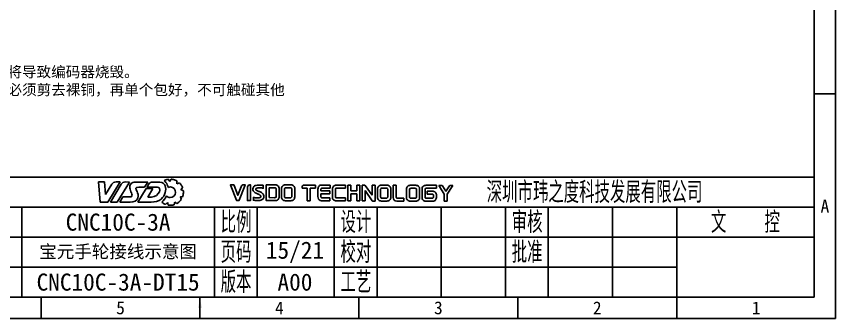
# Model space of a CAD drawing. Header units: millimetres. Extents: x 547 to 2149, y 622 to 1790.
# Drawn here: x 1956.3 to 2147.7, y 1102.4 to 1173 of the extents above; entities that cross this region are included whole.
import ezdxf

# ---------------------------------------------------------------- set-up
doc = ezdxf.new("R2010")
doc.units = ezdxf.units.MM
for name, color, linetype in [('中文标注', 3, 'Continuous'), ('仅图框使用', 7, 'Continuous'), ('文字标注特殊', 2, 'Continuous'), ('英文数字标注', 3, 'Continuous')]:
    doc.layers.add(name, color=color, linetype=linetype)
doc.styles.get("Standard").update_dxf_attribs({"font": 'txt', "bigfont": 'gbcbig.shx'})
doc.styles.add('宋体', font='')
doc.styles.get('宋体').set_extended_font_data('宋体')
doc.dimstyles.new('ISO-25', dxfattribs={"dimtxt": 2.5, "dimasz": 2.5, "dimexe": 1.25, "dimexo": 0.625, "dimtad": 1, "dimtxsty": 'Standard', "dimcen": 2.5, "dimadec": 0, "dimazin": 0, "dimtfac": 1, "dimtmove": 0, "dimatfit": 3, "dimfxl": 0, "dimarcsym": 0})

# ---------------------------------------------------------------- blocks, each defined once
blk = doc.blocks.new('Logo-pic')
at = {"layer": '仅图框使用', "color": 4}
for points in [[(1.39, 0), (1.39, 0), (0, 0), (0, 0)], [(0, 0), (0, 0), (0.42, -4.7), (0.42, -4.7)], [(15.35, 0.28), (15.42, 0.32), (15.49, 0.35), (15.57, 0.38)], [(16.08, -0.66), (15.92, -0.31), (15.66, 0), (15.35, 0.28)], [(15.57, 0.38), (15.69, 0.44), (15.83, 0.49), (15.99, 0.54)], [(15.99, 0.54), (15.99, 0.54), (16.28, 0.62), (16.28, 0.62)], [(16.28, 0.62), (16.28, 0.62), (16.46, 0.38), (16.46, 0.38)], [(16.46, 0.38), (16.46, 0.38), (16.69, 0.09), (16.69, 0.09)], [(16.69, 0.09), (16.69, 0.09), (16.85, 0.39), (16.85, 0.39)], [(16.85, 0.39), (16.85, 0.39), (17, 0.65), (17, 0.65)], [(17, 0.65), (17.24, 0.64), (17.5, 0.58), (17.73, 0.5)], [(17.73, 0.5), (17.86, 0.46), (18, 0.4), (18.12, 0.34)], [(18.12, 0.34), (18.12, 0.34), (18.38, 0.2), (18.38, 0.2)], [(18.38, 0.2), (18.38, 0.2), (18.35, -0.09), (18.35, -0.09)], [(1.66, -2.95), (1.66, -2.95), (1.39, 0), (1.39, 0)], [(3.14, -0.56), (3.14, -0.56), (1.66, -2.95), (1.66, -2.95)], [(2.21, -4.71), (2.21, -4.71), (5.1, -0.01), (5.1, -0.01)], [(5.31, -0.56), (5.31, -0.56), (2.78, -4.71), (2.78, -4.71)], [(4.11, -0.01), (3.65, -0.01), (3.39, -0.16), (3.14, -0.56)], [(5.1, -0.01), (5.1, -0.01), (4.11, -0.01), (4.11, -0.01)], [(4.4, -4.71), (4.4, -4.71), (7.29, -0.02), (7.29, -0.02)], [(6.29, -0.01), (5.83, -0.01), (5.59, -0.13), (5.31, -0.56)], [(7.28, -0.02), (7.28, -0.02), (6.29, -0.01), (6.29, -0.01)], [(7.5, -0.58), (7.03, -1.34), (7.55, -2.13), (7.8, -2.82)], [(7.29, -0.02), (7.29, -0.02), (7.28, -0.02), (7.28, -0.02)], [(8.69, -0.02), (8.19, -0.02), (7.78, -0.12), (7.5, -0.58)], [(9.03, -2.23), (8.76, -1.63), (8.45, -1.19), (9.46, -1.23)], [(11.52, -0.03), (11.52, -0.03), (8.69, -0.02), (8.69, -0.02)], [(9.2, -4.73), (9.2, -4.73), (11.13, -1.56), (11.13, -1.56)], [(9.46, -1.23), (9.46, -1.23), (10.78, -1.23), (10.78, -1.23)], [(10.78, -1.23), (10.78, -1.23), (11.52, -0.03), (11.52, -0.03)], [(11.13, -1.56), (11.13, -1.56), (12.74, -1.57), (12.74, -1.57)], [(11.33, -1.23), (11.44, -1.05), (11.61, -0.77), (11.73, -0.58)], [(13.78, -1.23), (13.78, -1.23), (11.33, -1.23), (11.33, -1.23)], [(12.74, -1.57), (12.74, -1.57), (11.53, -3.53), (11.53, -3.53)], [(11.73, -0.58), (12.03, -0.12), (12.3, -0.03), (12.71, -0.03)], [(12.71, -0.03), (12.71, -0.03), (14.35, -0.03), (14.35, -0.03)], [(14.24, -2.29), (14.45, -1.75), (14.3, -1.24), (13.78, -1.23)], [(14.35, -0.03), (15.01, -0.04), (15.38, -0.46), (15.59, -0.95)], [(15.59, -0.95), (15.97, -1.85), (15.54, -3.19), (14.68, -3.99)], [(16.26, -1.28), (16.23, -1.07), (16.17, -0.86), (16.08, -0.66)], [(16.85, -1.16), (16.64, -1.16), (16.44, -1.2), (16.26, -1.28)], [(18.03, -2.46), (18.06, -1.77), (17.53, -1.2), (16.85, -1.16)], [(18.35, -0.09), (18.35, -0.09), (18.33, -0.41), (18.33, -0.41)], [(18.33, -0.41), (18.48, -0.36), (18.63, -0.3), (18.67, -0.29)], [(18.67, -0.29), (18.67, -0.29), (18.94, -0.22), (18.94, -0.22)], [(18.94, -0.22), (19.09, -0.37), (19.24, -0.55), (19.36, -0.74)], [(19.48, -1.56), (19.48, -1.56), (19.25, -1.82), (19.25, -1.82)], [(19.25, -1.82), (19.27, -1.83), (19.29, -1.84), (19.57, -1.95)], [(19.36, -0.74), (19.42, -0.84), (19.49, -0.95), (19.55, -1.07)], [(19.67, -1.34), (19.67, -1.34), (19.48, -1.56), (19.48, -1.56)], [(19.55, -1.07), (19.55, -1.07), (19.61, -1.19), (19.61, -1.19)], [(19.61, -1.19), (19.63, -1.24), (19.65, -1.29), (19.67, -1.34)], [(5.7, -3.51), (5.7, -3.51), (4.96, -4.72), (4.96, -4.72)], [(6.79, -3.52), (6.79, -3.52), (5.7, -3.51), (5.7, -3.51)], [(7.36, -3.52), (7.36, -3.52), (6.79, -3.52), (6.79, -3.52)], [(7.8, -2.82), (7.92, -3.14), (7.91, -3.51), (7.36, -3.52)], [(7.42, -4.73), (8.35, -4.73), (9.03, -4.45), (9.21, -3.7)], [(9.21, -3.7), (9.35, -3.15), (9.22, -2.68), (9.03, -2.23)], [(11.53, -3.53), (11.53, -3.53), (12.01, -3.53), (12.01, -3.53)], [(12.01, -3.53), (12.01, -3.53), (12.28, -3.53), (12.28, -3.53)], [(12.28, -3.53), (12.28, -3.53), (12.36, -3.53), (12.36, -3.53)], [(12.36, -3.53), (13.34, -3.53), (14.01, -2.89), (14.24, -2.29)], [(14.77, -4.69), (15.24, -4.34), (15.64, -3.84), (15.92, -3.28)], [(15.92, -3.28), (16.13, -3.49), (16.42, -3.62), (16.74, -3.64)], [(16.74, -3.64), (17.42, -3.67), (18, -3.14), (18.03, -2.46)], [(19.38, -3.49), (19.27, -3.51), (19.17, -3.52), (19.07, -3.53)], [(19.07, -3.53), (19.13, -3.61), (19.18, -3.69), (19.24, -3.79)], [(19.24, -3.79), (19.24, -3.79), (19.38, -4.03), (19.38, -4.03)], [(19.67, -3.46), (19.67, -3.46), (19.38, -3.49), (19.38, -3.49)], [(19.57, -1.95), (19.57, -1.95), (19.84, -2.05), (19.84, -2.05)], [(19.83, -2.75), (19.81, -2.99), (19.75, -3.23), (19.67, -3.46)], [(19.84, -2.05), (19.84, -2.12), (19.85, -2.18), (19.85, -2.25)], [(0.42, -4.7), (0.42, -4.7), (2.21, -4.71), (2.21, -4.71)], [(2.78, -4.71), (2.78, -4.71), (4.4, -4.71), (4.4, -4.71)], [(4.96, -4.72), (4.96, -4.72), (6.17, -4.73), (6.17, -4.73)], [(6.17, -4.73), (6.17, -4.73), (7.42, -4.73), (7.42, -4.73)], [(10.29, -4.74), (10.29, -4.74), (9.2, -4.73), (9.2, -4.73)], [(12.31, -4.74), (12.31, -4.74), (10.29, -4.74), (10.29, -4.74)], [(14.68, -3.99), (14.07, -4.56), (13.13, -4.68), (12.31, -4.74)], [(15.06, -4.92), (14.97, -4.86), (14.88, -4.78), (14.77, -4.69)], [(15.37, -5.11), (15.27, -5.05), (15.16, -4.99), (15.06, -4.92)], [(15.5, -5.18), (15.5, -5.18), (15.37, -5.11), (15.37, -5.11)], [(15.68, -5.25), (15.62, -5.23), (15.56, -5.2), (15.5, -5.18)], [(15.88, -5.05), (15.88, -5.05), (15.66, -5.25), (15.66, -5.25)], [(15.66, -5.25), (15.66, -5.25), (15.68, -5.25), (15.68, -5.25)], [(16.12, -4.83), (16.12, -4.83), (15.88, -5.05), (15.88, -5.05)], [(16.21, -5.14), (16.19, -5.07), (16.16, -4.95), (16.12, -4.83)], [(16.3, -5.42), (16.3, -5.42), (16.21, -5.14), (16.21, -5.14)], [(16.61, -5.45), (16.51, -5.45), (16.4, -5.44), (16.3, -5.42)], [(16.98, -5.45), (16.85, -5.46), (16.73, -5.46), (16.61, -5.45)], [(17.38, -5.41), (17.23, -5.43), (17.1, -5.44), (16.98, -5.45)], [(17.7, -5.33), (17.6, -5.36), (17.49, -5.38), (17.38, -5.41)], [(17.76, -5.07), (17.76, -5.07), (17.7, -5.33), (17.7, -5.33)], [(17.7, -5.33), (17.7, -5.33), (17.7, -5.33), (17.7, -5.33)], [(17.83, -4.7), (17.81, -4.83), (17.79, -4.96), (17.76, -5.07)], [(18.1, -4.89), (18.02, -4.84), (17.93, -4.77), (17.83, -4.7)], [(18.34, -5.04), (18.34, -5.04), (18.1, -4.89), (18.1, -4.89)], [(18.61, -4.87), (18.52, -4.93), (18.43, -4.99), (18.34, -5.04)], [(18.64, -4.84), (18.63, -4.85), (18.62, -4.86), (18.61, -4.87)], [(19.17, -4.34), (19.01, -4.52), (18.83, -4.68), (18.64, -4.84)], [(19.38, -4.03), (19.32, -4.14), (19.24, -4.24), (19.17, -4.34)]]:
    blk.add_open_spline(points, degree=3, dxfattribs=at)
blk.add_open_spline([(19.85, -2.25), (19.85, -2.3), (19.85, -2.35), (19.85, -2.41), (19.85, -2.41), (19.85, -2.52), (19.85, -2.64), (19.83, -2.75)], degree=3, knots=[0.25423729, 0.25423729, 0.25423729, 0.25423729, 0.27118644, 0.27118644, 0.27118644, 0.27118644, 0.28813559, 0.28813559, 0.28813559, 0.28813559], dxfattribs=at)
blk = doc.blocks.new('Logo-Eng')
at = {"layer": '仅图框使用', "color": 4}
for points, knots in [([(-0.44, -1.42), (-0.44, -1.42), (-1.75, 1.92), (-1.75, 1.92), (-1.75, 1.92), (-1.75, 1.92), (-1.84, 2.14), (-1.84, 2.14), (-1.84, 2.14), (-1.84, 2.14), (-1.6, 2.14), (-1.6, 2.14), (-1.6, 2.14), (-1.6, 2.14), (-1.14, 2.14), (-1.14, 2.14), (-1.14, 2.14), (-1.14, 2.14), (-1.02, 2.14), (-1.02, 2.14), (-1.02, 2.14), (-1.02, 2.14), (-0.98, 2.03), (-0.98, 2.03), (-0.98, 2.03), (-0.98, 2.03), (-0.15, -0.28), (-0.15, -0.28), (-0.15, -0.28), (-0.15, -0.28), (-0.15, -0.28), (-0.15, -0.28), (-0.15, -0.28), (-0.14, -0.29), (-0.14, -0.3), (-0.13, -0.31), (-0.13, -0.31), (-0.13, -0.31), (-0.13, -0.31), (-0.13, -0.31), (-0.13, -0.31), (-0.13, -0.31), (-0.13, -0.31), (-0.12, -0.31), (-0.12, -0.31), (-0.12, -0.3), (-0.11, -0.29), (-0.11, -0.28), (-0.11, -0.28), (-0.11, -0.28), (-0.11, -0.28), (-0.11, -0.28), (-0.11, -0.28), (-0.11, -0.28), (0.64, 1.69), (0.64, 1.69), (0.64, 1.69), (0.82, 2.14), (0.9, 2.14), (1.3, 2.13), (1.3, 2.13), (1.3, 2.13), (1.36, 2.13), (1.36, 2.13), (1.36, 2.13), (1.36, 2.13), (1.6, 2.13), (1.6, 2.13), (1.6, 2.13), (1.6, 2.13), (1.51, 1.91), (1.51, 1.91), (1.51, 1.91), (1.51, 1.91), (0.17, -1.42), (0.17, -1.42), (0.17, -1.42), (0.17, -1.42), (0.13, -1.52), (0.13, -1.52), (0.13, -1.52), (0.13, -1.52), (0.02, -1.52), (0.02, -1.52), (0.02, -1.52), (0.02, -1.52), (-0.29, -1.52), (-0.29, -1.52), (-0.29, -1.52), (-0.29, -1.52), (-0.4, -1.52), (-0.4, -1.52), (-0.4, -1.52), (-0.4, -1.52), (-0.44, -1.42), (-0.44, -1.42)], [0, 0, 0, 0, 0.041667, 0.041667, 0.041667, 0.041667, 0.083333, 0.083333, 0.083333, 0.083333, 0.125, 0.125, 0.125, 0.125, 0.166667, 0.166667, 0.166667, 0.166667, 0.208333, 0.208333, 0.208333, 0.208333, 0.25, 0.25, 0.25, 0.25, 0.291667, 0.291667, 0.291667, 0.291667, 0.333333, 0.333333, 0.333333, 0.333333, 0.375, 0.375, 0.375, 0.375, 0.416667, 0.416667, 0.416667, 0.416667, 0.458333, 0.458333, 0.458333, 0.458333, 0.5, 0.5, 0.5, 0.5, 0.541667, 0.541667, 0.541667, 0.541667, 0.583333, 0.583333, 0.583333, 0.583333, 0.625, 0.625, 0.625, 0.625, 0.666667, 0.666667, 0.666667, 0.666667, 0.708333, 0.708333, 0.708333, 0.708333, 0.75, 0.75, 0.75, 0.75, 0.791667, 0.791667, 0.791667, 0.791667, 0.833333, 0.833333, 0.833333, 0.833333, 0.875, 0.875, 0.875, 0.875, 0.916667, 0.916667, 0.916667, 0.916667, 0.958333, 0.958333, 0.958333, 0.958333, 1, 1, 1, 1]), ([(2.85, 1.96), (2.85, 1.96), (2.84, -1.36), (2.84, -1.36), (2.84, -1.36), (2.84, -1.36), (2.84, -1.53), (2.84, -1.53), (2.84, -1.53), (2.84, -1.53), (2.68, -1.53), (2.68, -1.53), (2.68, -1.53), (2.68, -1.53), (2.29, -1.53), (2.29, -1.53), (2.29, -1.53), (2.29, -1.53), (2.13, -1.52), (2.13, -1.52), (2.13, -1.52), (2.13, -1.52), (2.13, -1.36), (2.13, -1.36), (2.13, -1.36), (2.13, -1.36), (2.14, 1.62), (2.14, 1.62), (2.14, 1.62), (2.14, 1.8), (2.2, 1.93), (2.3, 2.01), (2.3, 2.01), (2.4, 2.09), (2.53, 2.13), (2.68, 2.13), (2.68, 2.13), (2.68, 2.13), (2.85, 2.13), (2.85, 2.13), (2.85, 2.13), (2.85, 2.13), (2.85, 1.96), (2.85, 1.96)], [0, 0, 0, 0, 0.090909, 0.090909, 0.090909, 0.090909, 0.181818, 0.181818, 0.181818, 0.181818, 0.272727, 0.272727, 0.272727, 0.272727, 0.363636, 0.363636, 0.363636, 0.363636, 0.454545, 0.454545, 0.454545, 0.454545, 0.545455, 0.545455, 0.545455, 0.545455, 0.636364, 0.636364, 0.636364, 0.636364, 0.727273, 0.727273, 0.727273, 0.727273, 0.818182, 0.818182, 0.818182, 0.818182, 0.909091, 0.909091, 0.909091, 0.909091, 1, 1, 1, 1]), ([(5.48, 2.07), (5.56, 2.06), (5.63, 2.05), (5.68, 2.05), (5.68, 2.05), (5.68, 2.05), (5.82, 2.03), (5.82, 2.03), (5.82, 2.03), (5.82, 2.03), (5.82, 1.89), (5.82, 1.89), (5.82, 1.89), (5.82, 1.89), (5.82, 1.56), (5.82, 1.56), (5.82, 1.56), (5.82, 1.56), (5.82, 1.37), (5.82, 1.37), (5.82, 1.37), (5.82, 1.37), (5.64, 1.4), (5.64, 1.4), (5.64, 1.4), (5.5, 1.42), (5.37, 1.43), (5.22, 1.45), (5.22, 1.45), (5.08, 1.46), (4.94, 1.47), (4.81, 1.47), (4.81, 1.47), (4.64, 1.47), (4.44, 1.46), (4.29, 1.4), (4.29, 1.4), (4.17, 1.36), (4.08, 1.28), (4.07, 1.14), (4.07, 1.14), (4.08, 1.06), (4.13, 1), (4.2, 0.94), (4.2, 0.94), (4.29, 0.87), (4.41, 0.81), (4.51, 0.76), (4.51, 0.76), (4.51, 0.76), (4.51, 0.76), (4.51, 0.76), (4.51, 0.76), (4.63, 0.71), (4.71, 0.67), (4.79, 0.63), (4.79, 0.63), (4.79, 0.63), (4.79, 0.63), (4.79, 0.63), (4.79, 0.63), (4.89, 0.59), (4.98, 0.54), (5.09, 0.49), (5.09, 0.49), (5.19, 0.45), (5.29, 0.4), (5.38, 0.34), (5.38, 0.34), (5.48, 0.28), (5.57, 0.22), (5.66, 0.14), (5.66, 0.14), (5.66, 0.14), (5.66, 0.14), (5.66, 0.14), (5.66, 0.14), (5.75, 0.04), (5.83, -0.07), (5.89, -0.2), (5.89, -0.2), (5.94, -0.32), (5.97, -0.46), (5.97, -0.59), (5.97, -0.59), (5.97, -0.73), (5.93, -0.87), (5.86, -1), (5.86, -1), (5.8, -1.12), (5.7, -1.23), (5.58, -1.3), (5.58, -1.3), (5.37, -1.43), (5.11, -1.49), (4.84, -1.51), (4.84, -1.51), (4.58, -1.54), (4.31, -1.53), (4.08, -1.5), (4.08, -1.5), (4.02, -1.5), (3.95, -1.49), (3.89, -1.48), (3.89, -1.48), (3.82, -1.47), (3.75, -1.46), (3.68, -1.45), (3.68, -1.45), (3.68, -1.45), (3.54, -1.43), (3.54, -1.43), (3.54, -1.43), (3.54, -1.43), (3.54, -1.29), (3.54, -1.29), (3.54, -1.29), (3.54, -1.29), (3.54, -0.98), (3.54, -0.98), (3.54, -0.98), (3.54, -0.98), (3.54, -0.79), (3.54, -0.79), (3.54, -0.79), (3.54, -0.79), (3.73, -0.82), (3.73, -0.82), (3.73, -0.82), (3.86, -0.84), (3.99, -0.86), (4.11, -0.87), (4.11, -0.87), (4.24, -0.88), (4.36, -0.89), (4.49, -0.89), (4.49, -0.89), (4.49, -0.89), (4.49, -0.89), (4.49, -0.89), (4.49, -0.89), (4.6, -0.89), (4.69, -0.88), (4.78, -0.87), (4.78, -0.87), (4.86, -0.87), (4.93, -0.85), (4.99, -0.84), (4.99, -0.84), (5.08, -0.81), (5.17, -0.77), (5.23, -0.71), (5.23, -0.71), (5.26, -0.68), (5.28, -0.64), (5.28, -0.59), (5.28, -0.59), (5.28, -0.59), (5.28, -0.59), (5.28, -0.59), (5.28, -0.59), (5.28, -0.53), (5.27, -0.47), (5.25, -0.42), (5.25, -0.42), (5.22, -0.37), (5.19, -0.33), (5.14, -0.29), (5.14, -0.29), (5.14, -0.29), (5.14, -0.29), (5.14, -0.29), (5.14, -0.29), (5.09, -0.25), (5.03, -0.21), (4.96, -0.17), (4.96, -0.17), (4.89, -0.13), (4.82, -0.1), (4.75, -0.06), (4.75, -0.06), (4.75, -0.06), (4.75, -0.06), (4.75, -0.06), (4.75, -0.06), (4.75, -0.06), (4.71, -0.04), (4.71, -0.04), (4.71, -0.04), (4.64, -0.02), (4.58, 0.01), (4.5, 0.05), (4.5, 0.05), (4.39, 0.1), (4.26, 0.15), (4.13, 0.21), (4.13, 0.21), (4, 0.28), (3.88, 0.35), (3.77, 0.44), (3.77, 0.44), (3.77, 0.44), (3.77, 0.44), (3.77, 0.44), (3.77, 0.44), (3.71, 0.48), (3.66, 0.53), (3.62, 0.58), (3.62, 0.58), (3.57, 0.63), (3.53, 0.68), (3.5, 0.74), (3.5, 0.74), (3.5, 0.74), (3.49, 0.74), (3.49, 0.74), (3.49, 0.74), (3.41, 0.87), (3.38, 1.03), (3.39, 1.18), (3.39, 1.18), (3.4, 1.35), (3.45, 1.52), (3.53, 1.63), (3.53, 1.63), (3.53, 1.63), (3.53, 1.63), (3.53, 1.63), (3.53, 1.63), (3.67, 1.84), (3.89, 1.96), (4.13, 2.03), (4.13, 2.03), (4.36, 2.1), (4.6, 2.11), (4.81, 2.11), (4.81, 2.11), (4.89, 2.11), (4.97, 2.11), (5.05, 2.11), (5.05, 2.11), (5.13, 2.1), (5.21, 2.1), (5.28, 2.09), (5.28, 2.09), (5.34, 2.08), (5.41, 2.08), (5.48, 2.07)], [0, 0, 0, 0, 0.016129, 0.016129, 0.016129, 0.016129, 0.032258, 0.032258, 0.032258, 0.032258, 0.048387, 0.048387, 0.048387, 0.048387, 0.064516, 0.064516, 0.064516, 0.064516, 0.080645, 0.080645, 0.080645, 0.080645, 0.096774, 0.096774, 0.096774, 0.096774, 0.112903, 0.112903, 0.112903, 0.112903, 0.129032, 0.129032, 0.129032, 0.129032, 0.145161, 0.145161, 0.145161, 0.145161, 0.16129, 0.16129, 0.16129, 0.16129, 0.177419, 0.177419, 0.177419, 0.177419, 0.193548, 0.193548, 0.193548, 0.193548, 0.209677, 0.209677, 0.209677, 0.209677, 0.225806, 0.225806, 0.225806, 0.225806, 0.241935, 0.241935, 0.241935, 0.241935, 0.258065, 0.258065, 0.258065, 0.258065, 0.274194, 0.274194, 0.274194, 0.274194, 0.290323, 0.290323, 0.290323, 0.290323, 0.306452, 0.306452, 0.306452, 0.306452, 0.322581, 0.322581, 0.322581, 0.322581, 0.33871, 0.33871, 0.33871, 0.33871, 0.354839, 0.354839, 0.354839, 0.354839, 0.370968, 0.370968, 0.370968, 0.370968, 0.387097, 0.387097, 0.387097, 0.387097, 0.403226, 0.403226, 0.403226, 0.403226, 0.419355, 0.419355, 0.419355, 0.419355, 0.435484, 0.435484, 0.435484, 0.435484, 0.451613, 0.451613, 0.451613, 0.451613, 0.467742, 0.467742, 0.467742, 0.467742, 0.483871, 0.483871, 0.483871, 0.483871, 0.5, 0.5, 0.5, 0.5, 0.516129, 0.516129, 0.516129, 0.516129, 0.532258, 0.532258, 0.532258, 0.532258, 0.548387, 0.548387, 0.548387, 0.548387, 0.564516, 0.564516, 0.564516, 0.564516, 0.580645, 0.580645, 0.580645, 0.580645, 0.596774, 0.596774, 0.596774, 0.596774, 0.612903, 0.612903, 0.612903, 0.612903, 0.629032, 0.629032, 0.629032, 0.629032, 0.645161, 0.645161, 0.645161, 0.645161, 0.66129, 0.66129, 0.66129, 0.66129, 0.677419, 0.677419, 0.677419, 0.677419, 0.693548, 0.693548, 0.693548, 0.693548, 0.709677, 0.709677, 0.709677, 0.709677, 0.725806, 0.725806, 0.725806, 0.725806, 0.741935, 0.741935, 0.741935, 0.741935, 0.758065, 0.758065, 0.758065, 0.758065, 0.774194, 0.774194, 0.774194, 0.774194, 0.790323, 0.790323, 0.790323, 0.790323, 0.806452, 0.806452, 0.806452, 0.806452, 0.822581, 0.822581, 0.822581, 0.822581, 0.83871, 0.83871, 0.83871, 0.83871, 0.854839, 0.854839, 0.854839, 0.854839, 0.870968, 0.870968, 0.870968, 0.870968, 0.887097, 0.887097, 0.887097, 0.887097, 0.903226, 0.903226, 0.903226, 0.903226, 0.919355, 0.919355, 0.919355, 0.919355, 0.935484, 0.935484, 0.935484, 0.935484, 0.951613, 0.951613, 0.951613, 0.951613, 0.967742, 0.967742, 0.967742, 0.967742, 0.983871, 0.983871, 0.983871, 0.983871, 1, 1, 1, 1]), ([(6.51, -1.38), (6.51, -1.38), (6.52, 1.97), (6.52, 1.97), (6.52, 1.97), (6.52, 1.97), (6.52, 2.14), (6.52, 2.14), (6.52, 2.14), (6.52, 2.14), (6.68, 2.14), (6.68, 2.14), (6.68, 2.14), (6.68, 2.14), (8.65, 2.13), (8.65, 2.13), (8.65, 2.13), (8.78, 2.13), (8.9, 2.11), (9.01, 2.07), (9.01, 2.07), (9.12, 2.02), (9.22, 1.96), (9.31, 1.87), (9.31, 1.87), (9.31, 1.87), (9.31, 1.87), (9.31, 1.87), (9.31, 1.87), (9.4, 1.79), (9.46, 1.69), (9.5, 1.57), (9.5, 1.57), (9.54, 1.46), (9.56, 1.34), (9.56, 1.21), (9.56, 1.21), (9.56, 1.21), (9.56, -0.55), (9.56, -0.55), (9.56, -0.55), (9.56, -0.71), (9.54, -0.84), (9.5, -0.96), (9.5, -0.96), (9.45, -1.09), (9.39, -1.2), (9.3, -1.29), (9.3, -1.29), (9.3, -1.29), (9.3, -1.29), (9.3, -1.29), (9.3, -1.29), (9.26, -1.33), (9.22, -1.36), (9.17, -1.39), (9.17, -1.39), (9.17, -1.39), (9.17, -1.39), (9.17, -1.39), (9.17, -1.39), (9.12, -1.43), (9.07, -1.45), (9.01, -1.48), (9.01, -1.48), (9.01, -1.48), (9.01, -1.48), (9.01, -1.48), (9.01, -1.48), (8.96, -1.5), (8.92, -1.52), (8.87, -1.53), (8.87, -1.53), (8.87, -1.53), (8.87, -1.53), (8.87, -1.53), (8.87, -1.53), (8.82, -1.54), (8.77, -1.54), (8.73, -1.54), (8.73, -1.54), (8.73, -1.54), (6.67, -1.54), (6.67, -1.54), (6.67, -1.54), (6.67, -1.54), (6.51, -1.54), (6.51, -1.54), (6.51, -1.54), (6.51, -1.54), (6.51, -1.38), (6.51, -1.38)], [0, 0, 0, 0, 0.043478, 0.043478, 0.043478, 0.043478, 0.086957, 0.086957, 0.086957, 0.086957, 0.130435, 0.130435, 0.130435, 0.130435, 0.173913, 0.173913, 0.173913, 0.173913, 0.217391, 0.217391, 0.217391, 0.217391, 0.26087, 0.26087, 0.26087, 0.26087, 0.304348, 0.304348, 0.304348, 0.304348, 0.347826, 0.347826, 0.347826, 0.347826, 0.391304, 0.391304, 0.391304, 0.391304, 0.434783, 0.434783, 0.434783, 0.434783, 0.478261, 0.478261, 0.478261, 0.478261, 0.521739, 0.521739, 0.521739, 0.521739, 0.565217, 0.565217, 0.565217, 0.565217, 0.608696, 0.608696, 0.608696, 0.608696, 0.652174, 0.652174, 0.652174, 0.652174, 0.695652, 0.695652, 0.695652, 0.695652, 0.73913, 0.73913, 0.73913, 0.73913, 0.782609, 0.782609, 0.782609, 0.782609, 0.826087, 0.826087, 0.826087, 0.826087, 0.869565, 0.869565, 0.869565, 0.869565, 0.913043, 0.913043, 0.913043, 0.913043, 0.956522, 0.956522, 0.956522, 0.956522, 1, 1, 1, 1]), ([(10.1, -0.67), (10.1, -0.67), (10.1, 1.24), (10.1, 1.24), (10.1, 1.24), (10.1, 1.36), (10.12, 1.48), (10.16, 1.58), (10.16, 1.58), (10.2, 1.69), (10.26, 1.79), (10.34, 1.87), (10.34, 1.87), (10.34, 1.87), (10.34, 1.87), (10.34, 1.87), (10.34, 1.87), (10.42, 1.96), (10.52, 2.02), (10.64, 2.07), (10.64, 2.07), (10.75, 2.11), (10.87, 2.13), (11.01, 2.13), (11.01, 2.13), (11.01, 2.13), (12.28, 2.13), (12.28, 2.13), (12.28, 2.13), (12.42, 2.13), (12.54, 2.11), (12.65, 2.06), (12.65, 2.06), (12.76, 2.02), (12.86, 1.95), (12.95, 1.86), (12.95, 1.86), (13.02, 1.78), (13.08, 1.68), (13.12, 1.58), (13.12, 1.58), (13.16, 1.47), (13.18, 1.36), (13.18, 1.23), (13.18, 1.23), (13.18, 1.23), (13.17, -0.68), (13.17, -0.68), (13.17, -0.68), (13.17, -0.8), (13.15, -0.92), (13.12, -1.02), (13.12, -1.02), (13.08, -1.12), (13.02, -1.22), (12.94, -1.3), (12.94, -1.3), (12.85, -1.39), (12.75, -1.45), (12.64, -1.5), (12.64, -1.5), (12.53, -1.54), (12.41, -1.56), (12.27, -1.56), (12.27, -1.56), (12.27, -1.56), (11, -1.56), (11, -1.56), (11, -1.56), (10.87, -1.56), (10.74, -1.54), (10.63, -1.49), (10.63, -1.49), (10.52, -1.45), (10.42, -1.38), (10.33, -1.29), (10.33, -1.29), (10.33, -1.29), (10.33, -1.29), (10.33, -1.29), (10.33, -1.29), (10.25, -1.21), (10.19, -1.12), (10.15, -1.01), (10.15, -1.01), (10.11, -0.91), (10.1, -0.8), (10.1, -0.67)], [0, 0, 0, 0, 0.045455, 0.045455, 0.045455, 0.045455, 0.090909, 0.090909, 0.090909, 0.090909, 0.136364, 0.136364, 0.136364, 0.136364, 0.181818, 0.181818, 0.181818, 0.181818, 0.227273, 0.227273, 0.227273, 0.227273, 0.272727, 0.272727, 0.272727, 0.272727, 0.318182, 0.318182, 0.318182, 0.318182, 0.363636, 0.363636, 0.363636, 0.363636, 0.409091, 0.409091, 0.409091, 0.409091, 0.454545, 0.454545, 0.454545, 0.454545, 0.5, 0.5, 0.5, 0.5, 0.545455, 0.545455, 0.545455, 0.545455, 0.590909, 0.590909, 0.590909, 0.590909, 0.636364, 0.636364, 0.636364, 0.636364, 0.681818, 0.681818, 0.681818, 0.681818, 0.727273, 0.727273, 0.727273, 0.727273, 0.772727, 0.772727, 0.772727, 0.772727, 0.818182, 0.818182, 0.818182, 0.818182, 0.863636, 0.863636, 0.863636, 0.863636, 0.909091, 0.909091, 0.909091, 0.909091, 0.954545, 0.954545, 0.954545, 0.954545, 1, 1, 1, 1]), ([(7.22, -0.84), (7.22, -0.84), (8.48, -0.85), (8.48, -0.85), (8.48, -0.85), (8.59, -0.85), (8.7, -0.83), (8.77, -0.77), (8.77, -0.77), (8.82, -0.73), (8.85, -0.66), (8.85, -0.55), (8.85, -0.55), (8.85, -0.55), (8.85, 1.12), (8.85, 1.12), (8.85, 1.12), (8.85, 1.27), (8.83, 1.35), (8.79, 1.39), (8.79, 1.39), (8.75, 1.43), (8.67, 1.44), (8.55, 1.44), (8.55, 1.44), (8.55, 1.44), (7.23, 1.45), (7.23, 1.45), (7.23, 1.45), (7.23, 1.45), (7.22, -0.84), (7.22, -0.84)], [0, 0, 0, 0, 0.125, 0.125, 0.125, 0.125, 0.25, 0.25, 0.25, 0.25, 0.375, 0.375, 0.375, 0.375, 0.5, 0.5, 0.5, 0.5, 0.625, 0.625, 0.625, 0.625, 0.75, 0.75, 0.75, 0.75, 0.875, 0.875, 0.875, 0.875, 1, 1, 1, 1]), ([(11.16, -0.89), (11.16, -0.89), (12.07, -0.9), (12.07, -0.9), (12.07, -0.9), (12.18, -0.9), (12.3, -0.87), (12.38, -0.8), (12.38, -0.8), (12.43, -0.76), (12.47, -0.7), (12.47, -0.62), (12.47, -0.62), (12.47, -0.62), (12.47, 1.19), (12.47, 1.19), (12.47, 1.19), (12.47, 1.26), (12.45, 1.32), (12.39, 1.36), (12.39, 1.36), (12.33, 1.41), (12.23, 1.43), (12.09, 1.43), (12.09, 1.43), (12.09, 1.43), (11.19, 1.44), (11.19, 1.44), (11.19, 1.44), (11.06, 1.44), (10.96, 1.41), (10.89, 1.36), (10.89, 1.36), (10.83, 1.32), (10.8, 1.26), (10.8, 1.19), (10.8, 1.19), (10.8, 1.19), (10.8, -0.62), (10.8, -0.62), (10.8, -0.62), (10.8, -0.68), (10.83, -0.75), (10.9, -0.81), (10.9, -0.81), (10.96, -0.86), (11.05, -0.89), (11.16, -0.89)], [0, 0, 0, 0, 0.083333, 0.083333, 0.083333, 0.083333, 0.166667, 0.166667, 0.166667, 0.166667, 0.25, 0.25, 0.25, 0.25, 0.333333, 0.333333, 0.333333, 0.333333, 0.416667, 0.416667, 0.416667, 0.416667, 0.5, 0.5, 0.5, 0.5, 0.583333, 0.583333, 0.583333, 0.583333, 0.666667, 0.666667, 0.666667, 0.666667, 0.75, 0.75, 0.75, 0.75, 0.833333, 0.833333, 0.833333, 0.833333, 0.916667, 0.916667, 0.916667, 0.916667, 1, 1, 1, 1]), ([(18.72, -1.16), (18.64, -1.01), (18.6, -0.82), (18.6, -0.59), (18.6, -0.59), (18.6, -0.59), (18.6, 1.15), (18.6, 1.15)], [0.73684211, 0.73684211, 0.73684211, 0.73684211, 0.76315789, 0.76315789, 0.76315789, 0.76315789, 0.78947368, 0.78947368, 0.78947368, 0.78947368]), ([(33.6, -0.97), (33.6, -0.97), (34.51, -0.97), (34.51, -0.97), (34.51, -0.97), (34.61, -0.97), (34.73, -0.94), (34.81, -0.87), (34.81, -0.87), (34.86, -0.83), (34.9, -0.77), (34.9, -0.7), (34.9, -0.7), (34.9, -0.7), (34.9, 1.12), (34.9, 1.12), (34.9, 1.12), (34.9, 1.19), (34.88, 1.25), (34.83, 1.29), (34.83, 1.29), (34.76, 1.33), (34.67, 1.36), (34.53, 1.36), (34.53, 1.36), (34.53, 1.36), (33.62, 1.36), (33.62, 1.36), (33.62, 1.36), (33.49, 1.36), (33.39, 1.33), (33.32, 1.29), (33.32, 1.29), (33.32, 1.29), (33.32, 1.29), (33.32, 1.29), (33.32, 1.29), (33.27, 1.24), (33.24, 1.19), (33.24, 1.12), (33.24, 1.12), (33.24, 1.12), (33.23, -0.69), (33.23, -0.69), (33.23, -0.69), (33.23, -0.75), (33.27, -0.83), (33.33, -0.88), (33.33, -0.88), (33.39, -0.93), (33.48, -0.96), (33.6, -0.97)], [0, 0, 0, 0, 0.076923, 0.076923, 0.076923, 0.076923, 0.153846, 0.153846, 0.153846, 0.153846, 0.230769, 0.230769, 0.230769, 0.230769, 0.307692, 0.307692, 0.307692, 0.307692, 0.384615, 0.384615, 0.384615, 0.384615, 0.461538, 0.461538, 0.461538, 0.461538, 0.538462, 0.538462, 0.538462, 0.538462, 0.615385, 0.615385, 0.615385, 0.615385, 0.692308, 0.692308, 0.692308, 0.692308, 0.769231, 0.769231, 0.769231, 0.769231, 0.846154, 0.846154, 0.846154, 0.846154, 0.923077, 0.923077, 0.923077, 0.923077, 1, 1, 1, 1]), ([(40.34, -0.98), (40.34, -0.98), (41.25, -0.98), (41.25, -0.98), (41.25, -0.98), (41.35, -0.98), (41.47, -0.95), (41.55, -0.89), (41.55, -0.89), (41.6, -0.85), (41.64, -0.79), (41.64, -0.71), (41.64, -0.71), (41.64, -0.71), (41.64, 1.1), (41.64, 1.1), (41.64, 1.1), (41.64, 1.17), (41.62, 1.23), (41.56, 1.27), (41.56, 1.27), (41.5, 1.32), (41.4, 1.35), (41.27, 1.35), (41.27, 1.35), (41.27, 1.35), (40.36, 1.35), (40.36, 1.35), (40.36, 1.35), (40.23, 1.35), (40.13, 1.32), (40.06, 1.27), (40.06, 1.27), (40.06, 1.27), (40.06, 1.27), (40.06, 1.27), (40.06, 1.27), (40.01, 1.23), (39.98, 1.17), (39.98, 1.11), (39.98, 1.11), (39.98, 1.11), (39.97, -0.71), (39.97, -0.71), (39.97, -0.71), (39.97, -0.77), (40, -0.84), (40.07, -0.9), (40.07, -0.9), (40.13, -0.95), (40.22, -0.98), (40.34, -0.98)], [0, 0, 0, 0, 0.076923, 0.076923, 0.076923, 0.076923, 0.153846, 0.153846, 0.153846, 0.153846, 0.230769, 0.230769, 0.230769, 0.230769, 0.307692, 0.307692, 0.307692, 0.307692, 0.384615, 0.384615, 0.384615, 0.384615, 0.461538, 0.461538, 0.461538, 0.461538, 0.538462, 0.538462, 0.538462, 0.538462, 0.615385, 0.615385, 0.615385, 0.615385, 0.692308, 0.692308, 0.692308, 0.692308, 0.769231, 0.769231, 0.769231, 0.769231, 0.846154, 0.846154, 0.846154, 0.846154, 0.923077, 0.923077, 0.923077, 0.923077, 1, 1, 1, 1]), ([(43.15, -1.4), (42.99, -1.23), (42.91, -1), (42.91, -0.74), (42.91, -0.74), (42.91, -0.74), (42.91, 1.14), (42.91, 1.14)], [0.76190476, 0.76190476, 0.76190476, 0.76190476, 0.78571429, 0.78571429, 0.78571429, 0.78571429, 0.80952381, 0.80952381, 0.80952381, 0.80952381])]:
    blk.add_open_spline(points, degree=3, knots=knots, dxfattribs=at)
for points in [[(14.91, 1.57), (14.91, 1.68), (14.94, 1.83), (15.02, 1.94)], [(15.02, 1.94), (15.09, 2.04), (15.2, 2.11), (15.35, 2.11)], [(15.35, 2.11), (15.35, 2.11), (17.88, 2.1), (17.88, 2.1)], [(17.88, 2.1), (17.88, 2.1), (18.04, 2.1), (18.04, 2.1)], [(18.04, 2.1), (18.04, 2.1), (18.04, 1.94), (18.04, 1.94)], [(18.04, 1.94), (18.04, 1.94), (18.04, 1.56), (18.04, 1.56)], [(18.86, 1.85), (18.94, 1.93), (19.04, 2), (19.15, 2.04)], [(19.15, 2.04), (19.25, 2.08), (19.37, 2.1), (19.5, 2.1)], [(19.5, 2.1), (19.5, 2.1), (21.26, 2.1), (21.26, 2.1)], [(21.26, 2.1), (21.26, 2.1), (21.42, 2.09), (21.42, 2.09)], [(21.42, 2.09), (21.42, 2.09), (21.42, 1.93), (21.42, 1.93)], [(21.42, 1.93), (21.42, 1.93), (21.42, 1.56), (21.42, 1.56)], [(22.23, 1.83), (22.32, 1.92), (22.41, 1.98), (22.52, 2.03)], [(22.52, 2.03), (22.62, 2.07), (22.74, 2.09), (22.86, 2.09)], [(22.86, 2.09), (22.86, 2.09), (24.88, 2.09), (24.88, 2.09)], [(24.88, 2.09), (24.88, 2.09), (25.04, 2.09), (25.04, 2.09)], [(25.04, 2.09), (25.04, 2.09), (25.04, 1.93), (25.04, 1.93)], [(25.04, 1.93), (25.04, 1.93), (25.04, 1.55), (25.04, 1.55)], [(25.6, -1.43), (25.6, -1.43), (25.61, 1.92), (25.61, 1.92)], [(25.61, 1.92), (25.61, 1.92), (25.61, 2.09), (25.61, 2.09)], [(25.61, 2.09), (25.61, 2.09), (25.77, 2.09), (25.77, 2.09)], [(25.77, 2.09), (25.77, 2.09), (26.15, 2.09), (26.15, 2.09)], [(26.15, 2.09), (26.15, 2.09), (26.31, 2.09), (26.31, 2.09)], [(26.31, 2.09), (26.31, 2.09), (26.31, 1.92), (26.31, 1.92)], [(26.31, 1.92), (26.31, 1.92), (26.31, 0.74), (26.31, 0.74)], [(27.65, 0.73), (27.65, 0.73), (27.66, 1.92), (27.66, 1.92)], [(27.66, 1.92), (27.66, 1.92), (27.66, 2.08), (27.66, 2.08)], [(27.66, 2.08), (27.66, 2.08), (27.82, 2.08), (27.82, 2.08)], [(27.82, 2.08), (27.82, 2.08), (28.2, 2.08), (28.2, 2.08)], [(28.2, 2.08), (28.2, 2.08), (28.36, 2.08), (28.36, 2.08)], [(28.36, 1.92), (28.36, 1.92), (28.35, -1.44), (28.35, -1.44)], [(28.36, 2.08), (28.36, 2.08), (28.36, 1.92), (28.36, 1.92)], [(28.92, -1.46), (28.92, -1.46), (28.93, 1.93), (28.93, 1.93)], [(28.93, 1.93), (28.93, 1.93), (28.93, 2.09), (28.93, 2.09)], [(28.93, 2.09), (28.93, 2.09), (29.09, 2.09), (29.09, 2.09)], [(29.09, 2.09), (29.09, 2.09), (29.47, 2.09), (29.47, 2.09)], [(29.47, 2.09), (29.47, 2.09), (29.55, 2.09), (29.55, 2.09)], [(29.55, 2.09), (29.55, 2.09), (29.6, 2.02), (29.6, 2.02)], [(29.6, 2.02), (29.6, 2.02), (31.26, -0.25), (31.26, -0.25)], [(31.27, 1.91), (31.27, 1.91), (31.27, 2.07), (31.27, 2.07)], [(31.27, 2.07), (31.27, 2.07), (31.42, 2.07), (31.42, 2.07)], [(31.42, 2.07), (31.42, 2.07), (31.8, 2.08), (31.8, 2.08)], [(31.8, 2.08), (31.8, 2.08), (31.97, 2.09), (31.97, 2.09)], [(31.97, 1.92), (31.97, 1.92), (31.96, -1.47), (31.96, -1.47)], [(31.97, 2.09), (31.97, 2.09), (31.97, 1.92), (31.97, 1.92)], [(32.77, 1.79), (32.86, 1.88), (32.96, 1.95), (33.07, 2)], [(33.07, 2), (33.18, 2.04), (33.31, 2.06), (33.44, 2.06)], [(33.44, 2.06), (33.44, 2.06), (34.71, 2.06), (34.71, 2.06)], [(34.71, 2.06), (34.85, 2.06), (34.97, 2.03), (35.08, 1.99)], [(35.08, 1.99), (35.08, 1.99), (35.08, 1.99), (35.08, 1.99)], [(35.08, 1.99), (35.2, 1.95), (35.3, 1.88), (35.38, 1.79)], [(36.18, 1.89), (36.18, 1.89), (36.18, 2.05), (36.18, 2.05)], [(36.18, 2.05), (36.18, 2.05), (36.34, 2.05), (36.34, 2.05)], [(36.34, 2.05), (36.34, 2.05), (36.72, 2.05), (36.72, 2.05)], [(36.72, 2.05), (36.72, 2.05), (36.88, 2.05), (36.88, 2.05)], [(36.88, 2.05), (36.88, 2.05), (36.88, 1.88), (36.88, 1.88)], [(39.51, 1.78), (39.59, 1.87), (39.7, 1.94), (39.81, 1.98)], [(39.81, 1.98), (39.92, 2.02), (40.05, 2.05), (40.18, 2.04)], [(40.18, 2.04), (40.18, 2.04), (41.45, 2.04), (41.45, 2.04)], [(41.45, 2.04), (41.59, 2.04), (41.71, 2.02), (41.82, 1.97)], [(41.82, 1.97), (41.82, 1.97), (41.82, 1.98), (41.82, 1.98)], [(41.82, 1.98), (41.94, 1.93), (42.03, 1.86), (42.12, 1.77)], [(43.17, 1.79), (43.25, 1.87), (43.36, 1.94), (43.48, 1.98)], [(43.48, 1.98), (43.59, 2.02), (43.72, 2.04), (43.87, 2.04)], [(43.48, 1.98), (43.48, 1.98), (43.48, 1.98), (43.48, 1.98)], [(43.87, 2.04), (43.87, 2.04), (46.11, 2.04), (46.11, 2.04)], [(46.11, 2.04), (46.11, 2.04), (46.28, 2.04), (46.28, 2.04)], [(46.28, 2.04), (46.28, 2.04), (46.28, 1.87), (46.28, 1.87)], [(47, 1.76), (47, 1.76), (46.85, 2.01), (46.85, 2.01)], [(46.85, 2.01), (46.85, 2.01), (47.14, 2.01), (47.14, 2.01)], [(47.14, 2.01), (47.14, 2.01), (47.52, 2.01), (47.52, 2.01)], [(47.52, 2.01), (47.52, 2.01), (47.61, 2.01), (47.61, 2.01)], [(47.61, 2.01), (47.61, 2.01), (47.66, 1.93), (47.66, 1.93)], [(47.66, 1.93), (47.66, 1.93), (48.48, 0.65), (48.48, 0.65)], [(48.71, 1), (48.71, 1), (49.34, 1.93), (49.34, 1.93)], [(49.34, 1.93), (49.34, 1.93), (49.38, 2), (49.38, 2)], [(49.38, 2), (49.38, 2), (49.47, 2), (49.47, 2)], [(49.47, 2), (49.47, 2), (49.85, 2), (49.85, 2)], [(49.85, 2), (49.85, 2), (50.15, 2), (50.15, 2)], [(50.15, 2), (50.15, 2), (49.99, 1.75), (49.99, 1.75)], [(14.91, 1.41), (14.91, 1.41), (14.91, 1.57), (14.91, 1.57)], [(15.07, 1.41), (15.07, 1.41), (14.91, 1.41), (14.91, 1.41)], [(16.12, 1.4), (16.12, 1.4), (15.07, 1.41), (15.07, 1.41)], [(16.11, -1.42), (16.11, -1.42), (16.12, 1.4), (16.12, 1.4)], [(17.88, 1.4), (17.88, 1.4), (16.82, 1.4), (16.82, 1.4)], [(16.82, 1.4), (16.82, 1.4), (16.82, -1.42), (16.82, -1.42)], [(18.04, 1.4), (18.04, 1.4), (17.88, 1.4), (17.88, 1.4)], [(18.04, 1.56), (18.04, 1.56), (18.04, 1.4), (18.04, 1.4)], [(18.6, 1.15), (18.6, 1.28), (18.63, 1.41), (18.67, 1.53)], [(18.67, 1.53), (18.71, 1.65), (18.78, 1.75), (18.86, 1.85)], [(18.86, 1.85), (18.86, 1.85), (18.86, 1.85), (18.86, 1.85)], [(19.31, 0.05), (19.31, 0.05), (19.3, -0.66), (19.3, -0.66)], [(19.35, 1.32), (19.31, 1.29), (19.31, 1.22), (19.31, 1.16)], [(19.31, 1.16), (19.31, 1.16), (19.31, 0.75), (19.31, 0.75)], [(19.31, 0.75), (19.31, 0.75), (21.25, 0.74), (21.25, 0.74)], [(21.25, 0.05), (21.25, 0.05), (19.31, 0.05), (19.31, 0.05)], [(19.69, 1.4), (19.5, 1.4), (19.4, 1.37), (19.35, 1.32)], [(21.25, 1.4), (21.25, 1.4), (19.69, 1.4), (19.69, 1.4)], [(21.42, 1.4), (21.42, 1.4), (21.25, 1.4), (21.25, 1.4)], [(21.25, 0.74), (21.25, 0.74), (21.41, 0.74), (21.41, 0.74)], [(21.41, 0.05), (21.41, 0.05), (21.25, 0.05), (21.25, 0.05)], [(21.41, 0.74), (21.41, 0.74), (21.41, 0.58), (21.41, 0.58)], [(21.41, 0.58), (21.41, 0.58), (21.41, 0.21), (21.41, 0.21)], [(21.41, 0.21), (21.41, 0.21), (21.41, 0.05), (21.41, 0.05)], [(21.42, 1.56), (21.42, 1.56), (21.42, 1.4), (21.42, 1.4)], [(21.98, 1.19), (21.98, 1.31), (22, 1.43), (22.04, 1.54)], [(21.98, -0.62), (21.98, -0.62), (21.98, 1.19), (21.98, 1.19)], [(22.04, 1.54), (22.09, 1.65), (22.15, 1.74), (22.23, 1.83)], [(22.76, 1.35), (22.71, 1.32), (22.69, 1.27), (22.69, 1.16)], [(22.69, 1.16), (22.69, 1.16), (22.69, -0.6), (22.69, -0.6)], [(23.05, 1.39), (22.92, 1.39), (22.82, 1.38), (22.76, 1.35)], [(24.88, 1.39), (24.88, 1.39), (23.05, 1.39), (23.05, 1.39)], [(25.04, 1.39), (25.04, 1.39), (24.88, 1.39), (24.88, 1.39)], [(25.04, 1.55), (25.04, 1.55), (25.04, 1.39), (25.04, 1.39)], [(26.31, 0.74), (26.31, 0.74), (27.65, 0.73), (27.65, 0.73)], [(27.65, 0.04), (27.65, 0.04), (26.31, 0.04), (26.31, 0.04)], [(26.31, 0.04), (26.31, 0.04), (26.31, -1.44), (26.31, -1.44)], [(27.65, -1.44), (27.65, -1.44), (27.65, 0.04), (27.65, 0.04)], [(29.63, 0.79), (29.63, 0.79), (29.62, -1.46), (29.62, -1.46)], [(31.29, -1.56), (31.29, -1.56), (29.63, 0.79), (29.63, 0.79)], [(31.26, -0.25), (31.26, -0.25), (31.27, 1.91), (31.27, 1.91)], [(32.53, 1.17), (32.53, 1.29), (32.55, 1.41), (32.59, 1.51)], [(32.53, -0.74), (32.53, -0.74), (32.53, 1.17), (32.53, 1.17)], [(32.59, 1.51), (32.63, 1.62), (32.69, 1.71), (32.77, 1.79)], [(35.38, 1.79), (35.46, 1.71), (35.52, 1.61), (35.55, 1.5)], [(35.55, 1.5), (35.59, 1.4), (35.61, 1.28), (35.61, 1.16)], [(35.61, 1.16), (35.61, 1.16), (35.61, -0.75), (35.61, -0.75)], [(36.17, -0.77), (36.17, -0.77), (36.18, 1.89), (36.18, 1.89)], [(36.88, 1.88), (36.88, 1.88), (36.88, -0.7), (36.88, -0.7)], [(39.27, 1.15), (39.27, 1.28), (39.29, 1.39), (39.33, 1.5)], [(39.27, -0.76), (39.27, -0.76), (39.27, 1.15), (39.27, 1.15)], [(39.33, 1.5), (39.37, 1.6), (39.43, 1.7), (39.51, 1.78)], [(42.12, 1.77), (42.2, 1.69), (42.26, 1.6), (42.29, 1.49)], [(42.29, 1.49), (42.33, 1.38), (42.35, 1.27), (42.35, 1.14)], [(42.35, 1.14), (42.35, 1.14), (42.35, -0.77), (42.35, -0.77)], [(42.91, 1.14), (42.92, 1.26), (42.94, 1.38), (42.98, 1.49)], [(42.98, 1.49), (43.02, 1.6), (43.09, 1.7), (43.17, 1.79)], [(43.69, 1.3), (43.65, 1.28), (43.62, 1.22), (43.62, 1.11)], [(43.62, 1.11), (43.62, 1.11), (43.62, -0.74), (43.62, -0.74)], [(43.98, 1.34), (43.85, 1.34), (43.74, 1.34), (43.69, 1.3)], [(46.11, 1.34), (46.11, 1.34), (43.98, 1.34), (43.98, 1.34)], [(44.09, 0.52), (44.09, 0.52), (44.09, 0.68), (44.09, 0.68)], [(44.09, 0.68), (44.09, 0.68), (44.25, 0.68), (44.25, 0.68)], [(44.09, 0.14), (44.09, 0.14), (44.09, 0.52), (44.09, 0.52)], [(44.09, -0.02), (44.09, -0.02), (44.09, 0.14), (44.09, 0.14)], [(44.25, 0.68), (44.25, 0.68), (45.35, 0.67), (45.35, 0.67)], [(45.35, 0.67), (45.48, 0.67), (45.6, 0.65), (45.71, 0.62)], [(45.71, 0.62), (45.83, 0.58), (45.93, 0.52), (46.02, 0.44)], [(46.02, 0.44), (46.14, 0.33), (46.21, 0.21), (46.24, 0.07)], [(46.27, 1.34), (46.27, 1.34), (46.11, 1.34), (46.11, 1.34)], [(46.24, 0.07), (46.27, -0.05), (46.28, -0.17), (46.28, -0.3)], [(46.28, 1.5), (46.28, 1.5), (46.27, 1.34), (46.27, 1.34)], [(46.28, 1.87), (46.28, 1.87), (46.28, 1.5), (46.28, 1.5)], [(48.11, -0.04), (48.11, -0.04), (47, 1.76), (47, 1.76)], [(48.48, 0.65), (48.48, 0.65), (48.52, 0.71), (48.52, 0.71)], [(48.52, 0.71), (48.57, 0.8), (48.64, 0.89), (48.71, 1)], [(49.99, 1.75), (49.99, 1.75), (48.81, -0.04), (48.81, -0.04)], [(16.11, -1.58), (16.11, -1.58), (16.11, -1.42), (16.11, -1.42)], [(16.27, -1.58), (16.27, -1.58), (16.11, -1.58), (16.11, -1.58)], [(16.65, -1.58), (16.65, -1.58), (16.27, -1.58), (16.27, -1.58)], [(16.82, -1.58), (16.82, -1.58), (16.65, -1.58), (16.65, -1.58)], [(16.82, -1.42), (16.82, -1.42), (16.82, -1.58), (16.82, -1.58)], [(19.12, -1.5), (18.95, -1.44), (18.81, -1.32), (18.72, -1.16)], [(19.36, -1.57), (19.29, -1.56), (19.21, -1.53), (19.12, -1.5)], [(19.12, -1.5), (19.12, -1.5), (19.12, -1.5), (19.12, -1.5)], [(19.3, -0.66), (19.3, -0.74), (19.33, -0.79), (19.37, -0.83)], [(19.59, -1.6), (19.52, -1.6), (19.44, -1.59), (19.36, -1.57)], [(19.37, -0.83), (19.42, -0.87), (19.5, -0.9), (19.6, -0.9)], [(21.25, -1.6), (21.25, -1.6), (19.59, -1.6), (19.59, -1.6)], [(19.6, -0.9), (19.6, -0.9), (21.25, -0.91), (21.25, -0.91)], [(21.25, -0.91), (21.25, -0.91), (21.41, -0.91), (21.41, -0.91)], [(21.41, -1.6), (21.41, -1.6), (21.25, -1.6), (21.25, -1.6)], [(21.41, -0.91), (21.41, -0.91), (21.41, -1.07), (21.41, -1.07)], [(21.41, -1.07), (21.41, -1.07), (21.41, -1.44), (21.41, -1.44)], [(21.41, -1.44), (21.41, -1.44), (21.41, -1.6), (21.41, -1.6)], [(22.03, -1.02), (22, -0.91), (21.98, -0.77), (21.98, -0.62)], [(22.23, -1.33), (22.14, -1.25), (22.08, -1.15), (22.03, -1.02)], [(22.53, -1.53), (22.42, -1.49), (22.32, -1.42), (22.23, -1.33)], [(22.91, -1.6), (22.77, -1.6), (22.65, -1.58), (22.53, -1.53)], [(22.69, -0.6), (22.69, -0.73), (22.7, -0.81), (22.74, -0.85)], [(22.74, -0.85), (22.78, -0.89), (22.87, -0.9), (23.01, -0.9)], [(24.87, -1.6), (24.87, -1.6), (22.91, -1.6), (22.91, -1.6)], [(23.01, -0.9), (23.01, -0.9), (24.87, -0.9), (24.87, -0.9)], [(24.87, -0.9), (24.87, -0.9), (25.03, -0.9), (25.03, -0.9)], [(25.03, -1.6), (25.03, -1.6), (24.87, -1.6), (24.87, -1.6)], [(25.03, -0.9), (25.03, -0.9), (25.03, -1.07), (25.03, -1.07)], [(25.03, -1.07), (25.03, -1.07), (25.03, -1.44), (25.03, -1.44)], [(25.03, -1.44), (25.03, -1.44), (25.03, -1.6), (25.03, -1.6)], [(25.6, -1.6), (25.6, -1.6), (25.6, -1.43), (25.6, -1.43)], [(25.76, -1.6), (25.76, -1.6), (25.6, -1.6), (25.6, -1.6)], [(26.14, -1.6), (26.14, -1.6), (25.76, -1.6), (25.76, -1.6)], [(26.31, -1.6), (26.31, -1.6), (26.14, -1.6), (26.14, -1.6)], [(26.31, -1.44), (26.31, -1.44), (26.31, -1.6), (26.31, -1.6)], [(27.65, -1.6), (27.65, -1.6), (27.65, -1.44), (27.65, -1.44)], [(27.81, -1.6), (27.81, -1.6), (27.65, -1.6), (27.65, -1.6)], [(28.19, -1.6), (28.19, -1.6), (27.81, -1.6), (27.81, -1.6)], [(28.35, -1.6), (28.35, -1.6), (28.19, -1.6), (28.19, -1.6)], [(28.35, -1.44), (28.35, -1.44), (28.35, -1.6), (28.35, -1.6)], [(28.92, -1.62), (28.92, -1.62), (28.92, -1.46), (28.92, -1.46)], [(29.08, -1.62), (29.08, -1.62), (28.92, -1.62), (28.92, -1.62)], [(29.46, -1.62), (29.46, -1.62), (29.08, -1.62), (29.08, -1.62)], [(29.62, -1.62), (29.62, -1.62), (29.46, -1.62), (29.46, -1.62)], [(29.62, -1.46), (29.62, -1.46), (29.62, -1.62), (29.62, -1.62)], [(31.34, -1.63), (31.34, -1.63), (31.29, -1.56), (31.29, -1.56)], [(31.42, -1.63), (31.42, -1.63), (31.34, -1.63), (31.34, -1.63)], [(31.8, -1.63), (31.8, -1.63), (31.42, -1.63), (31.42, -1.63)], [(31.96, -1.63), (31.96, -1.63), (31.8, -1.63), (31.8, -1.63)], [(31.96, -1.47), (31.96, -1.47), (31.96, -1.63), (31.96, -1.63)], [(32.59, -1.08), (32.55, -0.98), (32.53, -0.87), (32.53, -0.74)], [(32.76, -1.37), (32.68, -1.29), (32.62, -1.19), (32.59, -1.08)], [(33.07, -1.57), (32.95, -1.52), (32.85, -1.45), (32.76, -1.37)], [(33.43, -1.63), (33.3, -1.63), (33.18, -1.61), (33.07, -1.57)], [(34.71, -1.63), (34.71, -1.63), (33.43, -1.63), (33.43, -1.63)], [(35.07, -1.57), (34.96, -1.61), (34.84, -1.63), (34.71, -1.63)], [(35.37, -1.37), (35.29, -1.46), (35.19, -1.53), (35.07, -1.57)], [(35.55, -1.09), (35.51, -1.2), (35.45, -1.29), (35.37, -1.37)], [(35.61, -0.75), (35.61, -0.87), (35.59, -0.99), (35.55, -1.09)], [(36.4, -1.4), (36.25, -1.24), (36.17, -1.02), (36.17, -0.77)], [(37.01, -1.63), (36.74, -1.63), (36.54, -1.54), (36.4, -1.4)], [(36.88, -0.7), (36.88, -0.78), (36.9, -0.84), (36.93, -0.88)], [(36.93, -0.88), (36.96, -0.92), (37.01, -0.93), (37.08, -0.93)], [(38.54, -1.63), (38.54, -1.63), (37.01, -1.63), (37.01, -1.63)], [(37.08, -0.93), (37.08, -0.93), (38.54, -0.94), (38.54, -0.94)], [(38.54, -0.94), (38.54, -0.94), (38.7, -0.94), (38.7, -0.94)], [(38.7, -1.63), (38.7, -1.63), (38.54, -1.63), (38.54, -1.63)], [(38.7, -0.94), (38.7, -0.94), (38.7, -1.1), (38.7, -1.1)], [(38.7, -1.1), (38.7, -1.1), (38.7, -1.47), (38.7, -1.47)], [(38.7, -1.47), (38.7, -1.47), (38.7, -1.63), (38.7, -1.63)], [(39.32, -1.1), (39.29, -1), (39.27, -0.88), (39.27, -0.76)], [(39.5, -1.38), (39.42, -1.3), (39.36, -1.21), (39.32, -1.1)], [(39.8, -1.58), (39.69, -1.54), (39.59, -1.47), (39.5, -1.38)], [(40.17, -1.65), (40.04, -1.65), (39.92, -1.62), (39.8, -1.58)], [(41.45, -1.65), (41.45, -1.65), (40.17, -1.65), (40.17, -1.65)], [(41.81, -1.59), (41.7, -1.63), (41.58, -1.65), (41.45, -1.65)], [(42.11, -1.39), (42.03, -1.47), (41.93, -1.54), (41.81, -1.59)], [(42.29, -1.11), (42.25, -1.21), (42.19, -1.31), (42.11, -1.39)], [(42.35, -0.77), (42.34, -0.89), (42.33, -1), (42.29, -1.11)], [(42.29, -1.11), (42.29, -1.11), (42.29, -1.11), (42.29, -1.11)], [(43.79, -1.65), (43.52, -1.65), (43.3, -1.56), (43.15, -1.4)], [(43.62, -0.74), (43.62, -0.84), (43.63, -0.89), (43.66, -0.91)], [(43.66, -0.91), (43.69, -0.94), (43.76, -0.95), (43.87, -0.95)], [(45.35, -1.65), (45.35, -1.65), (43.79, -1.65), (43.79, -1.65)], [(43.87, -0.95), (43.87, -0.95), (45.32, -0.95), (45.32, -0.95)], [(44.25, -0.02), (44.25, -0.02), (44.09, -0.02), (44.09, -0.02)], [(45.35, -0.02), (45.35, -0.02), (44.25, -0.02), (44.25, -0.02)], [(45.32, -0.95), (45.42, -0.95), (45.49, -0.94), (45.52, -0.91)], [(45.53, -0.08), (45.5, -0.04), (45.44, -0.02), (45.35, -0.02)], [(45.35, -0.02), (45.35, -0.02), (45.35, -0.02), (45.35, -0.02)], [(46.08, -1.36), (45.94, -1.55), (45.71, -1.65), (45.35, -1.65)], [(45.52, -0.91), (45.56, -0.87), (45.57, -0.8), (45.57, -0.69)], [(45.57, -0.29), (45.57, -0.19), (45.56, -0.11), (45.53, -0.08)], [(45.57, -0.69), (45.57, -0.69), (45.57, -0.29), (45.57, -0.29)], [(46.28, -0.62), (46.28, -0.93), (46.23, -1.18), (46.08, -1.36)], [(46.28, -0.3), (46.28, -0.3), (46.28, -0.62), (46.28, -0.62)], [(48.1, -1.49), (48.1, -1.49), (48.11, -0.04), (48.11, -0.04)], [(48.1, -1.66), (48.1, -1.66), (48.1, -1.49), (48.1, -1.49)], [(48.26, -1.66), (48.26, -1.66), (48.1, -1.66), (48.1, -1.66)], [(48.64, -1.66), (48.64, -1.66), (48.26, -1.66), (48.26, -1.66)], [(48.81, -1.66), (48.81, -1.66), (48.64, -1.66), (48.64, -1.66)], [(48.81, -0.04), (48.81, -0.04), (48.81, -1.5), (48.81, -1.5)], [(48.81, -1.5), (48.81, -1.5), (48.81, -1.66), (48.81, -1.66)]]:
    blk.add_open_spline(points, degree=3, dxfattribs=at)

msp = doc.modelspace()

# ---------------------------------------------------------------- linework, layer by layer
at = {"layer": '仅图框使用'}
for p, q in [((2147.66, 1102.38), (2147.66, 1312.38)), ((2142.66, 1107.38), (2142.66, 1307.38)), ((2147.66, 1154.88), (2142.66, 1154.88)), ((1947.53, 1135.38), (2142.66, 1135.38)), ((1947.53, 1128.38), (2142.66, 1128.38)), ((1957.53, 1107.38), (1957.53, 1128.38)), ((2002.53, 1107.38), (2002.53, 1128.38)), ((2012.53, 1107.38), (2012.53, 1128.38)), ((2030.53, 1107.38), (2030.53, 1128.38)), ((2040.53, 1107.38), (2040.53, 1128.38)), ((2055.53, 1107.38), (2055.53, 1128.38)), ((2070.53, 1107.38), (2070.53, 1128.38)), ((2080.53, 1107.38), (2080.53, 1128.38)), ((2095.53, 1107.38), (2095.53, 1128.38)), ((2110.53, 1107.38), (2110.53, 1128.38)), ((1947.53, 1121.38), (2142.66, 1121.38)), ((1947.53, 1114.38), (2110.53, 1114.38)), ((1855.66, 1107.38), (2142.66, 1107.38)), ((1962.03, 1107.38), (1962.03, 1102.38)), ((2036.28, 1107.38), (2036.28, 1102.38)), ((2073.41, 1107.38), (2073.41, 1102.38)), ((2110.53, 1107.38), (2110.53, 1102.38)), ((1850.66, 1102.38), (2147.66, 1102.38))]:
    msp.add_line(p, q, dxfattribs=at)

# ---------------------------------------------------------------- block references
for name, p in [('Logo-pic', (1975.44, 1134.3)), ('Logo-Eng', (2008.12, 1131.47))]:
    msp.add_blockref(name, p, dxfattribs=at)

# ---------------------------------------------------------------- texts
at = {"layer": '中文标注', "insert": (1980.03, 1117.88), "char_height": 3, "width": 45, "attachment_point": 5}
msp.add_mtext('{\\fSimSun|b0|i0|c134|p2;宝元手轮接线示意图}', dxfattribs=at)
at = {"layer": '仅图框使用', "color": 4, "insert": (2091.34, 1131.88), "char_height": 5, "width": 102.6342, "attachment_point": 5}
msp.add_mtext('深圳市玮之度科技发展有限公司', dxfattribs=at)
at = {"layer": '仅图框使用', "attachment_point": 5}
for s, insert, char_height, width in [('{\\fSimSun|b0|i0|c134|p2;A}', (2145.16, 1128.63), 3, 5), ('比例', (2007.59, 1124.88), 5, 10.1092), ('设计', (2035.59, 1124.88), 5, 10.1092), ('审核', (2075.59, 1124.88), 5, 10.1092), ('文  控', (2126.6, 1124.88), 5, 32.125), ('页码', (2007.59, 1117.88), 5, 10.1092), ('校对', (2035.59, 1117.88), 5, 10.1092), ('批准', (2075.59, 1117.88), 5, 10.1092), ('版本', (2007.59, 1110.88), 5, 10.1092), ('工艺', (2035.59, 1110.88), 5, 10.1092), ('{\\fSimSun|b0|i0|c134|p2;5}', (1980.6, 1104.88), 3, 37.125), ('{\\fSimSun|b0|i0|c134|p2;4}', (2017.72, 1104.88), 3, 37.125), ('{\\fSimSun|b0|i0|c134|p2;3}', (2054.85, 1104.88), 3, 37.125), ('{\\fSimSun|b0|i0|c134|p2;2}', (2091.97, 1104.88), 3, 37.125), ('{\\fSimSun|b0|i0|c134|p2;1}', (2129.1, 1104.88), 3, 37.125)]:
    msp.add_mtext(s, dxfattribs=dict(at, insert=insert, char_height=char_height, width=width))
at = {"layer": '文字标注特殊', "insert": (1872.35, 1165.41), "char_height": 2.5, "width": 146.7064, "attachment_point": 1}
msp.add_mtext('{\\fSimSun|b0|i0|c134|p2;注：\\P   （1）编码器使用电压为DC5V，接错电压或接错电路将导致编码器烧毁。\\P   （2）焊接时接好地以防静电烧毁编码器，未接的线必须剪去裸铜，再单个包好，不可触碰其他线路和元件盒外壳，以免短路。}', dxfattribs=at)
at = {"layer": '英文数字标注', "char_height": 4, "width": 45, "attachment_point": 5}
for s, insert in [('{\\fSimSun|b0|i0|c134|p2;CNC10C-3A}', (1980.03, 1124.88)), ('{\\fSimSun|b0|i0|c134|p2;CNC10C-3A-DT15}', (1980.03, 1110.88))]:
    msp.add_mtext(s, dxfattribs=dict(at, insert=insert))
at = {"layer": '英文数字标注', "char_height": 4, "width": 18.3671, "attachment_point": 5, "style": '宋体'}
for s, insert in [('15/21', (2021.35, 1117.88)), ('A00', (2021.35, 1110.88))]:
    msp.add_mtext(s, dxfattribs=dict(at, insert=insert))

# ---------------------------------------------------------------- leaders
at = {"layer": '仅图框使用'}
msp.add_leader([(1999.16, 1107.38), (1999.16, 1102.38)], dimstyle='ISO-25', override={"dimgap": 0.625, "dimtad": 0}, dxfattribs=at)

doc.saveas('drawing.dxf')
